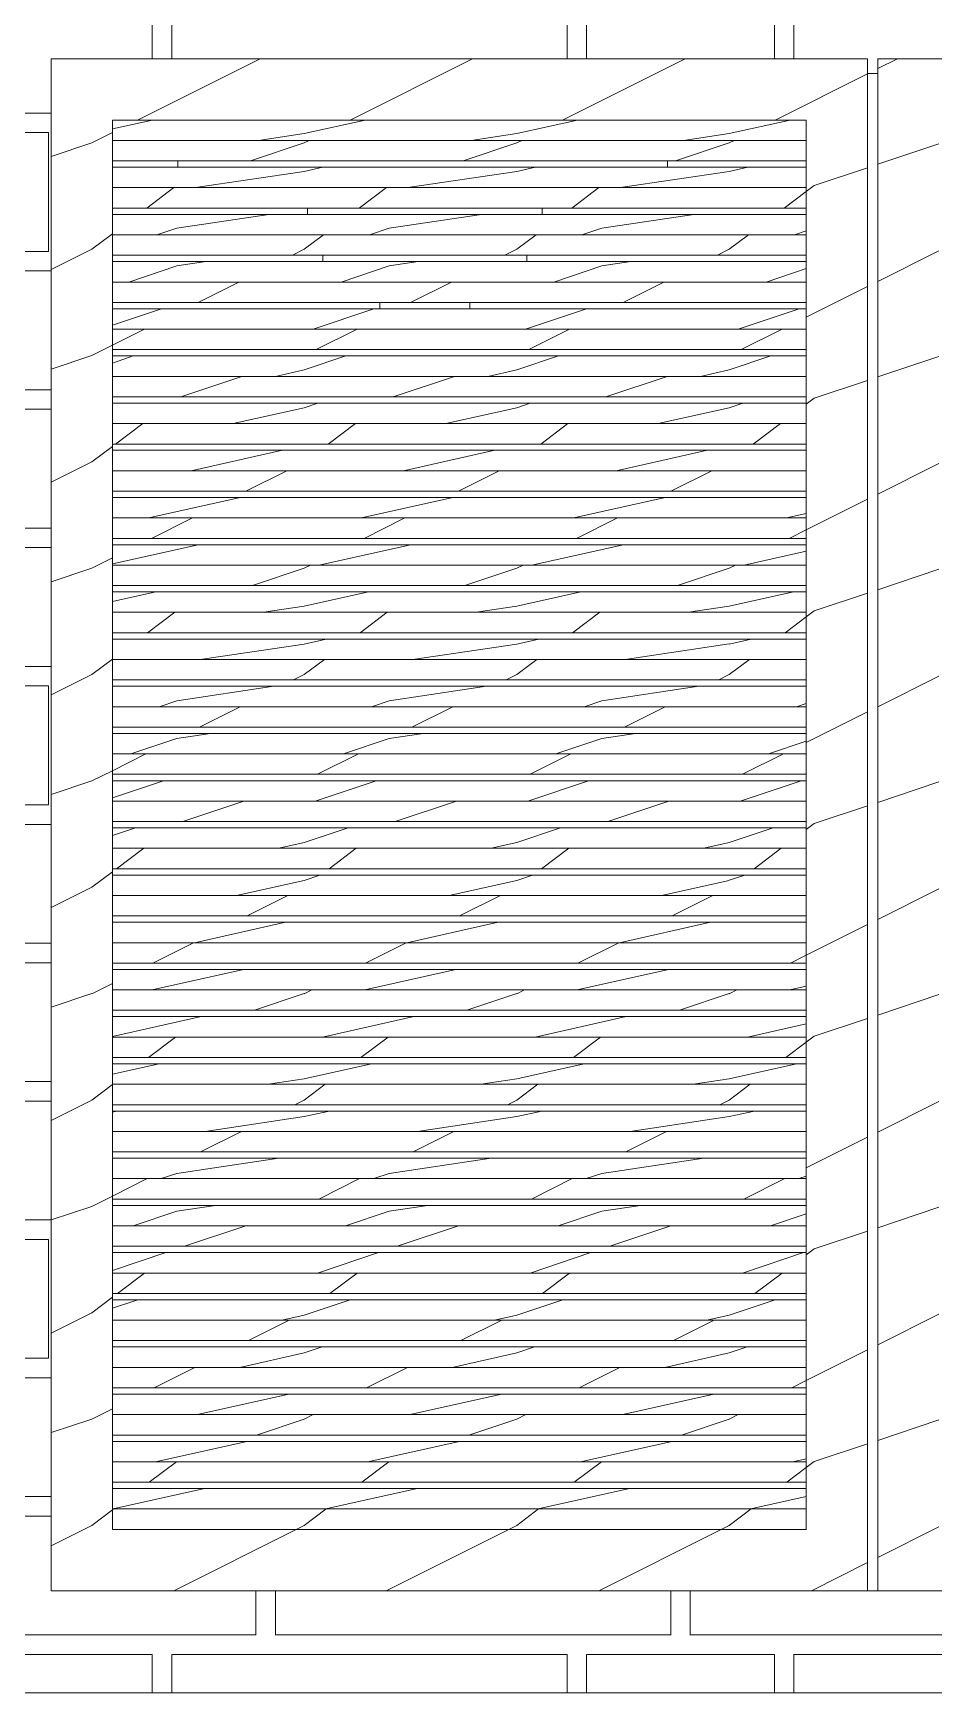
# Model space of a CAD drawing. Header units: millimetres. Extents: x 13463 to 25661, y -8446 to 5210.
# Drawn here: x 14776 to 15217, y 160 to 972 of the extents above; entities that cross this region are included whole.
import ezdxf

# ---------------------------------------------------------------- set-up
doc = ezdxf.new("R2010")
doc.units = ezdxf.units.MM
doc.layers.add('A-GENM', color=13, linetype='Continuous', lineweight=9)
doc.layers.add('G-IMPT', color=8, linetype='Continuous', lineweight=9)
pattern_1 = [(216.87, (13388.3, -247.58), (312.37463, 208.25056), [52.063, -468.563]), (206.565, (13450.776, -278.82), (-104.1248, -104.12465), [116.415, -116.415]), (198.435, (13450.776, -330.88), (-208.2495, -104.1248), [65.854, -263.418])]

# ---------------------------------------------------------------- blocks, each defined once
blk = doc.blocks.new('CRT_MGN_COZ_Fogão a lenha completo - CRT_MGN_COZ_Fogão a lenha completo-5005769-VISTA FRONTAL BANCADA CHURRASQUEIRA')
at = {"layer": 'A-GENM'}
h = blk.add_hatch(dxfattribs=at)
h.set_pattern_fill('FP_64', color=256, style=0, pattern_type=2)
h.set_pattern_definition([(180, (15189.65, 594.52), (-3e-14, 270.937), [193.675, -9.525]), (180, (15189.65, 652.73), (3e-14, 270.937), [193.675, -9.525]), (90, (15189.65, 594.52), (203.2, -1e-14), [58.21, -212.728]), (90, (14995.98, 594.52), (203.2, -1e-14), [58.21, -212.728]), (180, (15037.25, 662.26), (3e-14, 270.937), [193.675, -9.525, 92.075, -9.525]), (180, (15037.25, 720.47), (3e-14, 270.937), [193.675, -9.525, 92.075, -9.525]), (90, (15037.25, 662.26), (304.8, -2e-14), [58.21, -212.73]), (90, (14843.58, 662.26), (304.8, -2e-14), [58.21, -212.73]), (90, (14834.05, 662.26), (304.8, -2e-14), [58.21, -212.73]), (90, (14741.98, 662.26), (304.8, -2e-14), [58.21, -212.728]), (180, (15088.05, 730), (3e-14, 270.937), [193.675, -9.525]), (180, (15088.05, 788.2), (3e-14, 270.937), [193.675, -9.525]), (90, (15088.05, 730), (203.2, -1e-14), [58.21, -212.728]), (90, (14894.38, 730), (203.2, -1e-14), [58.21, -212.728]), (180, (15037.25, 797.73), (-3e-14, 270.937), [193.675, -9.525, 92.075, -9.525]), (180, (15037.25, 855.94), (3e-14, 270.937), [193.675, -9.525, 92.075, -9.525]), (90, (15037.25, 797.73), (304.8, -2e-14), [58.21, -212.73]), (90, (14843.58, 797.73), (304.8, -2e-14), [58.21, -212.73]), (90, (14834.05, 797.73), (304.8, -2e-14), [58.21, -212.73]), (90, (14741.98, 797.73), (304.8, -2e-14), [58.21, -212.728])])
h.paths.add_polyline_path([(16489.65, 160), (16489.65, 1010), (13889.65, 1010), (13889.65, 160), (15835.83, 160)])
h.paths.add_polyline_path([(13939.65, 210), (13934.65, 210), (13934.65, 960), (14334.65, 960), (14334.65, 952.73), (14339.65, 952.73), (14339.65, 960), (14739.65, 960), (14739.65, 210), (13964.65, 210)])
h.paths.add_polyline_path([(15189.65, 210), (14784.65, 210), (14784.65, 960), (15184.65, 960), (15184.65, 952.73), (15189.65, 952.73), (15189.65, 960), (15589.65, 960), (15589.65, 210), (15219.65, 210)])
h.paths.add_polyline_path([(15664.65, 210), (15634.65, 210), (15634.65, 960), (16034.65, 960), (16034.65, 952.73), (16039.65, 952.73), (16039.65, 960), (16439.65, 960), (16439.65, 210), (15835.83, 210)])
h = blk.add_hatch(dxfattribs=at)
h.set_pattern_fill('FP_33', color=256, style=0, pattern_type=2)
h.set_pattern_definition(pattern_1)
h.paths.add_polyline_path([(15184.65, 210), (15184.65, 960), (14784.65, 960), (14784.65, 210), (15166.47, 210)])
h.paths.add_polyline_path([(14814.65, 240), (14814.65, 930), (15154.65, 930), (15154.65, 240), (14831.79, 240)])
h = blk.add_hatch(dxfattribs=at)
h.set_pattern_fill('FP_33', color=256, style=0, pattern_type=2)
h.set_pattern_definition(pattern_1)
h.paths.add_polyline_path([(15189.65, 210), (15589.65, 210), (15589.65, 960), (15189.65, 960), (15189.65, 217.46)])
h.paths.add_polyline_path([(15501.15, 240), (15219.65, 240), (15219.65, 930), (15559.65, 930), (15559.65, 240)])
h = blk.add_hatch(dxfattribs=at)
h.set_pattern_fill('FP_30', color=256, style=0, pattern_type=2)
h.set_pattern_definition([(198.542, (13388.301, 122.267), (312.37499, 93.1326), [43.93, -395.373]), (192.604, (13450.776, 108.297), (-104.12515, -46.56545), [106.696, -106.696]), (188.479, (13450.776, 85.014), (-208.25005, -46.5668), [63.165, -252.661])])
h.paths.add_polyline_path([(14915.46, 920), (15154.65, 920), (15154.65, 930), (14814.65, 930), (14814.65, 920), (14873.62, 920)])
h = blk.add_hatch(dxfattribs=at)
h.set_pattern_fill('FP_33', color=256, style=0, pattern_type=2)
h.set_pattern_definition(pattern_1)
h.paths.add_polyline_path([(14814.65, 910), (15154.65, 910), (15154.65, 920), (14814.65, 920), (14814.65, 919.53)])
h = blk.add_hatch(dxfattribs=at)
h.set_pattern_fill('FP_1', color=256, style=0, pattern_type=2)
h.set_pattern_definition([(198.542, (13388.301, 103.784), (312.37499, 93.1326), [43.93, -395.373]), (192.604, (13450.776, 89.814), (-104.12515, -46.56545), [106.696, -106.696]), (188.479, (13450.776, 66.531), (-208.25005, -46.5668), [63.165, -252.661])])
h.paths.add_polyline_path([(14978.21, 896.9), (15154.65, 896.9), (15154.65, 906.9), (14814.65, 906.9), (14814.65, 896.9), (14957.29, 896.9)])
h = blk.add_hatch(dxfattribs=at)
h.set_pattern_fill('FP_63', color=256, style=0, pattern_type=2)
h.set_pattern_definition([(216.87, (13388.3, -247.58), (312.37463, 208.25056), [52.063, -468.563]), (206.565, (13450.776, -278.82), (-104.1248, -104.1246), [116.415, -116.415]), (198.435, (13450.776, -330.88), (-208.25044, -104.12513), [65.854, -263.418])])
h.paths.add_polyline_path([(14988.67, 886.9), (15154.65, 886.9), (15154.65, 896.9), (14814.65, 896.9), (14814.65, 886.9), (14978.21, 886.9)])
h = blk.add_hatch(dxfattribs=at)
h.set_pattern_fill('FP_3', color=256, style=0, pattern_type=2)
h.set_pattern_definition([(198.542, (13388.301, 85.301), (312.37499, 93.1326), [43.93, -395.373]), (192.604, (13450.776, 71.33), (-104.12515, -46.56545), [106.696, -106.696]), (188.479, (13450.776, 48.048), (-208.25005, -46.5668), [63.165, -252.661])])
h.paths.add_polyline_path([(14967.75, 873.79), (15154.65, 873.79), (15154.65, 883.79), (14814.65, 883.79), (14814.65, 873.79), (14957.29, 873.79)])
h = blk.add_hatch(dxfattribs=at)
h.set_pattern_fill('FP_33', color=256, style=0, pattern_type=2)
h.set_pattern_definition(pattern_1)
h.paths.add_polyline_path([(14978.21, 863.79), (15154.65, 863.79), (15154.65, 873.79), (14814.65, 873.79), (14814.65, 863.79), (14967.75, 863.79)])
h = blk.add_hatch(dxfattribs=at)
h.set_pattern_fill('FP_4', color=256, style=0, pattern_type=2)
h.set_pattern_definition([(198.542, (13388.301, 66.818), (312.37499, 93.1326), [43.93, -395.373]), (192.604, (13450.776, 52.848), (-104.12515, -46.56545), [106.696, -106.696]), (188.479, (13450.776, 29.565), (-208.25005, -46.5668), [63.165, -252.661])])
h.paths.add_polyline_path([(14814.65, 850.69), (15154.65, 850.69), (15154.65, 860.69), (14814.65, 860.69), (14814.65, 855.71)])
h = blk.add_hatch(dxfattribs=at)
h.set_pattern_fill('FP_33', color=256, style=0, pattern_type=2)
h.set_pattern_definition(pattern_1)
h.paths.add_polyline_path([(14915.46, 840.69), (15154.65, 840.69), (15154.65, 850.69), (14814.65, 850.69), (14814.65, 840.69), (14831.79, 840.69)])
h = blk.add_hatch(dxfattribs=at)
h.set_pattern_fill('FP_5', color=256, style=0, pattern_type=2)
h.set_pattern_definition([(198.542, (13388.301, 48.336), (312.37499, 93.1326), [43.93, -395.373]), (192.604, (13450.776, 34.366), (-104.12515, -46.56545), [106.696, -106.696]), (188.479, (13450.776, 11.083), (-208.25005, -46.5668), [63.165, -252.661])])
h.paths.add_polyline_path([(14957.29, 827.59), (15154.65, 827.59), (15154.65, 837.59), (14814.65, 837.59), (14814.65, 827.59), (14915.46, 827.59)])
h = blk.add_hatch(dxfattribs=at)
h.set_pattern_fill('FP_33', color=256, style=0, pattern_type=2)
h.set_pattern_definition(pattern_1)
h.paths.add_polyline_path([(14957.29, 817.59), (15154.65, 817.59), (15154.65, 827.59), (14814.65, 827.59), (14814.65, 817.59), (14915.46, 817.59)])
h = blk.add_hatch(dxfattribs=at)
h.set_pattern_fill('FP_6', color=256, style=0, pattern_type=2)
h.set_pattern_definition([(198.542, (13388.301, 29.853), (312.37499, 93.1326), [43.93, -395.373]), (192.604, (13450.776, 15.883), (-104.12515, -46.56545), [106.696, -106.696]), (188.479, (13450.776, -7.4), (-208.25005, -46.5668), [63.165, -252.661])])
h.paths.add_polyline_path([(14957.29, 804.48), (15154.65, 804.48), (15154.65, 814.48), (14814.65, 814.48), (14814.65, 804.48), (14915.46, 804.48)])
h = blk.add_hatch(dxfattribs=at)
h.set_pattern_fill('FP_33', color=256, style=0, pattern_type=2)
h.set_pattern_definition(pattern_1)
h.paths.add_polyline_path([(14915.46, 794.48), (15154.65, 794.48), (15154.65, 804.48), (14814.65, 804.48), (14814.65, 794.48), (14831.79, 794.48)])
h = blk.add_hatch(dxfattribs=at)
h.set_pattern_fill('FP_7', color=256, style=0, pattern_type=2)
h.set_pattern_definition([(198.542, (13388.301, 11.37), (312.37499, 93.1326), [43.93, -395.373]), (192.604, (13450.776, -2.6), (-104.12515, -46.56545), [106.696, -106.696]), (188.479, (13450.776, -25.883), (-208.25005, -46.5668), [63.165, -252.661])])
h.paths.add_polyline_path([(14915.46, 781.38), (15154.65, 781.38), (15154.65, 791.38), (14814.65, 791.38), (14814.65, 781.38), (14831.79, 781.38)])
h = blk.add_hatch(dxfattribs=at)
h.set_pattern_fill('FP_33', color=256, style=0, pattern_type=2)
h.set_pattern_definition(pattern_1)
h.paths.add_polyline_path([(14915.46, 771.38), (15154.65, 771.38), (15154.65, 781.38), (14814.65, 781.38), (14814.65, 771.38), (14831.79, 771.38)])
h = blk.add_hatch(dxfattribs=at)
h.set_pattern_fill('FP_8', color=256, style=0, pattern_type=2)
h.set_pattern_definition([(198.542, (13388.301, -7.113), (312.37499, 93.1326), [43.93, -395.373]), (192.604, (13450.776, -21.083), (-104.12515, -46.56545), [106.696, -106.696]), (188.479, (13450.776, -44.366), (-208.25005, -46.5668), [63.165, -252.661])])
h.paths.add_polyline_path([(14915.46, 758.28), (15154.65, 758.28), (15154.65, 768.28), (14814.65, 768.28), (14814.65, 758.28), (14831.79, 758.28)])
h = blk.add_hatch(dxfattribs=at)
h.set_pattern_fill('FP_33', color=256, style=0, pattern_type=2)
h.set_pattern_definition(pattern_1)
h.paths.add_polyline_path([(14915.46, 748.28), (15154.65, 748.28), (15154.65, 758.28), (14814.65, 758.28), (14814.65, 748.28), (14831.79, 748.28)])
h = blk.add_hatch(dxfattribs=at)
h.set_pattern_fill('FP_9', color=256, style=0, pattern_type=2)
h.set_pattern_definition([(198.542, (13388.301, -25.595), (312.37499, 93.1326), [43.93, -395.373]), (192.604, (13450.776, -39.565), (-104.12515, -46.56545), [106.696, -106.696]), (188.479, (13450.776, -62.848), (-208.25005, -46.5668), [63.165, -252.661])])
h.paths.add_polyline_path([(14915.46, 735.17), (15154.65, 735.17), (15154.65, 745.17), (14814.65, 745.17), (14814.65, 735.17), (14831.79, 735.17)])
h = blk.add_hatch(dxfattribs=at)
h.set_pattern_fill('FP_33', color=256, style=0, pattern_type=2)
h.set_pattern_definition(pattern_1)
h.paths.add_polyline_path([(15154.65, 725.17), (15154.65, 735.17), (14814.65, 735.17), (14814.65, 725.17), (14831.79, 725.17)])
h = blk.add_hatch(dxfattribs=at)
h.set_pattern_fill('FP_10', color=256, style=0, pattern_type=2)
h.set_pattern_definition([(198.542, (13388.301, -44.078), (312.37499, 93.1326), [43.93, -395.373]), (192.604, (13450.776, -58.048), (-104.12515, -46.56545), [106.696, -106.696]), (188.479, (13450.776, -81.331), (-208.25005, -46.5668), [63.165, -252.661])])
h.paths.add_polyline_path([(14831.79, 712.07), (15154.65, 712.07), (15154.65, 722.07), (14814.65, 722.07), (14814.65, 712.07)])
h = blk.add_hatch(dxfattribs=at)
h.set_pattern_fill('FP_33', color=256, style=0, pattern_type=2)
h.set_pattern_definition(pattern_1)
h.paths.add_polyline_path([(15154.65, 702.07), (15154.65, 712.07), (14814.65, 712.07), (14814.65, 702.07), (14831.79, 702.07)])
h = blk.add_hatch(dxfattribs=at)
h.set_pattern_fill('FP_11', color=256, style=0, pattern_type=2)
h.set_pattern_definition([(198.542, (13388.301, -62.561), (312.37499, 93.1326), [43.93, -395.373]), (192.604, (13450.776, -76.53), (-104.12515, -46.56545), [106.696, -106.696]), (188.479, (13450.776, -99.814), (-208.25005, -46.5668), [63.165, -252.661])])
h.paths.add_polyline_path([(14831.79, 688.97), (15154.65, 688.97), (15154.65, 698.97), (14814.65, 698.97), (14814.65, 688.97)])
h = blk.add_hatch(dxfattribs=at)
h.set_pattern_fill('FP_33', color=256, style=0, pattern_type=2)
h.set_pattern_definition(pattern_1)
h.paths.add_polyline_path([(15154.65, 678.97), (15154.65, 688.97), (14814.65, 688.97), (14814.65, 678.97), (14831.79, 678.97)])
h = blk.add_hatch(dxfattribs=at)
h.set_pattern_fill('FP_12', color=256, style=0, pattern_type=2)
h.set_pattern_definition([(198.542, (13388.301, -81.044), (312.37499, 93.1326), [43.93, -395.373]), (192.604, (13450.776, -95.014), (-104.12515, -46.56545), [106.696, -106.696]), (188.479, (13450.776, -118.297), (-208.25005, -46.5668), [63.165, -252.661])])
h.paths.add_polyline_path([(14831.79, 665.86), (15154.65, 665.86), (15154.65, 675.86), (14814.65, 675.86), (14814.65, 665.86)])
h = blk.add_hatch(dxfattribs=at)
h.set_pattern_fill('FP_33', color=256, style=0, pattern_type=2)
h.set_pattern_definition(pattern_1)
h.paths.add_polyline_path([(15154.65, 655.86), (15154.65, 665.86), (14814.65, 665.86), (14814.65, 655.86), (14831.79, 655.86)])
h = blk.add_hatch(dxfattribs=at)
h.set_pattern_fill('FP_13', color=256, style=0, pattern_type=2)
h.set_pattern_definition([(198.542, (13388.301, -99.527), (312.37499, 93.1326), [43.93, -395.373]), (192.604, (13450.776, -113.496), (-104.12515, -46.56545), [106.696, -106.696]), (188.479, (13450.776, -136.779), (-208.25005, -46.5668), [63.165, -252.661])])
h.paths.add_polyline_path([(14831.79, 642.76), (15154.65, 642.76), (15154.65, 652.76), (14814.65, 652.76), (14814.65, 642.76)])
h = blk.add_hatch(dxfattribs=at)
h.set_pattern_fill('FP_33', color=256, style=0, pattern_type=2)
h.set_pattern_definition(pattern_1)
h.paths.add_polyline_path([(15154.65, 632.76), (15154.65, 642.76), (14814.65, 642.76), (14814.65, 632.76), (14831.79, 632.76)])
h = blk.add_hatch(dxfattribs=at)
h.set_pattern_fill('FP_14', color=256, style=0, pattern_type=2)
h.set_pattern_definition([(198.542, (13388.301, -118.009), (312.37499, 93.1326), [43.93, -395.373]), (192.604, (13450.776, -131.98), (-104.12515, -46.56545), [106.696, -106.696]), (188.479, (13450.776, -155.262), (-208.25005, -46.5668), [63.165, -252.661])])
h.paths.add_polyline_path([(14831.79, 619.66), (15154.65, 619.66), (15154.65, 629.66), (14814.65, 629.66), (14814.65, 619.66)])
h = blk.add_hatch(dxfattribs=at)
h.set_pattern_fill('FP_33', color=256, style=0, pattern_type=2)
h.set_pattern_definition(pattern_1)
h.paths.add_polyline_path([(15154.65, 609.66), (15154.65, 619.66), (14814.65, 619.66), (14814.65, 609.66), (14831.79, 609.66)])
h = blk.add_hatch(dxfattribs=at)
h.set_pattern_fill('FP_15', color=256, style=0, pattern_type=2)
h.set_pattern_definition([(198.542, (13388.301, -136.492), (312.37499, 93.1326), [43.93, -395.373]), (192.604, (13450.776, -150.462), (-104.12515, -46.56545), [106.696, -106.696]), (188.479, (13450.776, -173.745), (-208.25005, -46.5668), [63.165, -252.661])])
h.paths.add_polyline_path([(15154.65, 596.55), (15154.65, 606.55), (14814.65, 606.55), (14814.65, 596.55), (14831.79, 596.55)])
h = blk.add_hatch(dxfattribs=at)
h.set_pattern_fill('FP_33', color=256, style=0, pattern_type=2)
h.set_pattern_definition(pattern_1)
h.paths.add_polyline_path([(15154.65, 586.55), (15154.65, 596.55), (14814.65, 596.55), (14814.65, 586.55), (14831.79, 586.55)])
h = blk.add_hatch(dxfattribs=at)
h.set_pattern_fill('FP_16', color=256, style=0, pattern_type=2)
h.set_pattern_definition([(198.542, (13388.301, -154.975), (312.37499, 93.1326), [43.93, -395.373]), (192.604, (13450.776, -168.945), (-104.12515, -46.56545), [106.696, -106.696]), (188.479, (13450.776, -192.228), (-208.25005, -46.5668), [63.165, -252.661])])
h.paths.add_polyline_path([(15154.65, 573.45), (15154.65, 583.45), (14814.65, 583.45), (14814.65, 573.45), (14831.79, 573.45)])
h = blk.add_hatch(dxfattribs=at)
h.set_pattern_fill('FP_33', color=256, style=0, pattern_type=2)
h.set_pattern_definition(pattern_1)
h.paths.add_polyline_path([(15154.65, 563.45), (15154.65, 573.45), (14814.65, 573.45), (14814.65, 563.45), (14831.79, 563.45)])
h = blk.add_hatch(dxfattribs=at)
h.set_pattern_fill('FP_17', color=256, style=0, pattern_type=2)
h.set_pattern_definition([(198.542, (13388.301, -173.458), (312.37499, 93.1326), [43.93, -395.373]), (192.604, (13450.776, -187.427), (-104.12515, -46.56545), [106.696, -106.696]), (188.479, (13450.776, -210.71), (-208.25005, -46.5668), [63.165, -252.661])])
h.paths.add_polyline_path([(14831.79, 550.34), (15154.65, 550.34), (15154.65, 560.34), (14814.65, 560.34), (14814.65, 550.34)])
h = blk.add_hatch(dxfattribs=at)
h.set_pattern_fill('FP_33', color=256, style=0, pattern_type=2)
h.set_pattern_definition(pattern_1)
h.paths.add_polyline_path([(15154.65, 540.34), (15154.65, 550.34), (14814.65, 550.34), (14814.65, 540.34), (14831.79, 540.34)])
h = blk.add_hatch(dxfattribs=at)
h.set_pattern_fill('FP_18', color=256, style=0, pattern_type=2)
h.set_pattern_definition([(198.542, (13388.301, -191.94), (312.37499, 93.1326), [43.93, -395.373]), (192.604, (13450.776, -205.91), (-104.12515, -46.56545), [106.696, -106.696]), (188.479, (13450.776, -229.193), (-208.25005, -46.5668), [63.165, -252.661])])
h.paths.add_polyline_path([(14831.79, 527.24), (15154.65, 527.24), (15154.65, 537.24), (14814.65, 537.24), (14814.65, 527.24)])
h = blk.add_hatch(dxfattribs=at)
h.set_pattern_fill('FP_33', color=256, style=0, pattern_type=2)
h.set_pattern_definition(pattern_1)
h.paths.add_polyline_path([(15154.65, 517.24), (15154.65, 527.24), (14814.65, 527.24), (14814.65, 517.24), (14831.79, 517.24)])
h = blk.add_hatch(dxfattribs=at)
h.set_pattern_fill('FP_19', color=256, style=0, pattern_type=2)
h.set_pattern_definition([(198.542, (13388.301, -210.423), (312.37499, 93.1326), [43.93, -395.373]), (192.604, (13450.776, -224.393), (-104.12515, -46.56545), [106.696, -106.696]), (188.479, (13450.776, -247.676), (-208.25005, -46.5668), [63.165, -252.661])])
h.paths.add_polyline_path([(14831.79, 504.14), (15154.65, 504.14), (15154.65, 514.14), (14814.65, 514.14), (14814.65, 504.14)])
h = blk.add_hatch(dxfattribs=at)
h.set_pattern_fill('FP_33', color=256, style=0, pattern_type=2)
h.set_pattern_definition(pattern_1)
h.paths.add_polyline_path([(15154.65, 494.14), (15154.65, 504.14), (14814.65, 504.14), (14814.65, 494.14), (14831.79, 494.14)])
h = blk.add_hatch(dxfattribs=at)
h.set_pattern_fill('FP_20', color=256, style=0, pattern_type=2)
h.set_pattern_definition([(198.542, (13388.301, -228.906), (312.37499, 93.1326), [43.93, -395.373]), (192.604, (13450.776, -242.876), (-104.12515, -46.56545), [106.696, -106.696]), (188.479, (13450.776, -266.159), (-208.25005, -46.5668), [63.165, -252.661])])
h.paths.add_polyline_path([(14831.79, 481.03), (15154.65, 481.03), (15154.65, 491.03), (14814.65, 491.03), (14814.65, 481.03)])
h = blk.add_hatch(dxfattribs=at)
h.set_pattern_fill('FP_33', color=256, style=0, pattern_type=2)
h.set_pattern_definition(pattern_1)
h.paths.add_polyline_path([(15154.65, 471.03), (15154.65, 481.03), (14814.65, 481.03), (14814.65, 471.03), (14831.79, 471.03)])
h = blk.add_hatch(dxfattribs=at)
h.set_pattern_fill('FP_21', color=256, style=0, pattern_type=2)
h.set_pattern_definition([(198.542, (13388.301, -247.389), (312.37499, 93.1326), [43.93, -395.373]), (192.604, (13450.776, -261.358), (-104.12515, -46.56545), [106.696, -106.696]), (188.479, (13450.776, -284.641), (-208.25005, -46.5668), [63.165, -252.661])])
h.paths.add_polyline_path([(14831.79, 457.93), (15154.65, 457.93), (15154.65, 467.93), (14814.65, 467.93), (14814.65, 457.93)])
h = blk.add_hatch(dxfattribs=at)
h.set_pattern_fill('FP_33', color=256, style=0, pattern_type=2)
h.set_pattern_definition(pattern_1)
h.paths.add_polyline_path([(15154.65, 447.93), (15154.65, 457.93), (14814.65, 457.93), (14814.65, 447.93), (14831.79, 447.93)])
h = blk.add_hatch(dxfattribs=at)
h.set_pattern_fill('FP_22', color=256, style=0, pattern_type=2)
h.set_pattern_definition([(198.542, (13388.301, -265.871), (312.37499, 93.1326), [43.93, -395.373]), (192.604, (13450.776, -279.84), (-104.12515, -46.56545), [106.696, -106.696]), (188.479, (13450.776, -303.124), (-208.25005, -46.5668), [63.165, -252.661])])
h.paths.add_polyline_path([(14831.79, 434.83), (15154.65, 434.83), (15154.65, 444.83), (14814.65, 444.83), (14814.65, 434.83)])
h = blk.add_hatch(dxfattribs=at)
h.set_pattern_fill('FP_33', color=256, style=0, pattern_type=2)
h.set_pattern_definition(pattern_1)
h.paths.add_polyline_path([(15154.65, 424.83), (15154.65, 434.83), (14814.65, 434.83), (14814.65, 424.83), (14831.79, 424.83)])
h = blk.add_hatch(dxfattribs=at)
h.set_pattern_fill('FP_23', color=256, style=0, pattern_type=2)
h.set_pattern_definition([(198.542, (13388.301, -284.354), (312.37499, 93.1326), [43.93, -395.373]), (192.604, (13450.776, -298.324), (-104.12515, -46.56545), [106.696, -106.696]), (188.479, (13450.776, -321.607), (-208.25005, -46.5668), [63.165, -252.661])])
h.paths.add_polyline_path([(14831.79, 411.72), (15154.65, 411.72), (15154.65, 421.72), (14814.65, 421.72), (14814.65, 411.72)])
h = blk.add_hatch(dxfattribs=at)
h.set_pattern_fill('FP_33', color=256, style=0, pattern_type=2)
h.set_pattern_definition(pattern_1)
h.paths.add_polyline_path([(15154.65, 401.72), (15154.65, 411.72), (14814.65, 411.72), (14814.65, 401.72), (14831.79, 401.72)])
h = blk.add_hatch(dxfattribs=at)
h.set_pattern_fill('FP_24', color=256, style=0, pattern_type=2)
h.set_pattern_definition([(198.542, (13388.301, -302.837), (312.37499, 93.1326), [43.93, -395.373]), (192.604, (13450.776, -316.807), (-104.12515, -46.56545), [106.696, -106.696]), (188.479, (13450.776, -340.09), (-208.25005, -46.5668), [63.165, -252.661])])
h.paths.add_polyline_path([(14831.79, 388.62), (15154.65, 388.62), (15154.65, 398.62), (14814.65, 398.62), (14814.65, 388.62)])
h = blk.add_hatch(dxfattribs=at)
h.set_pattern_fill('FP_33', color=256, style=0, pattern_type=2)
h.set_pattern_definition(pattern_1)
h.paths.add_polyline_path([(15154.65, 378.62), (15154.65, 388.62), (14814.65, 388.62), (14814.65, 378.62), (14831.79, 378.62)])
h = blk.add_hatch(dxfattribs=at)
h.set_pattern_fill('FP_25', color=256, style=0, pattern_type=2)
h.set_pattern_definition([(198.542, (13388.301, -321.32), (312.37499, 93.1326), [43.93, -395.373]), (192.604, (13450.776, -335.29), (-104.12515, -46.56545), [106.696, -106.696]), (188.479, (13450.776, -358.573), (-208.25005, -46.5668), [63.165, -252.661])])
h.paths.add_polyline_path([(14831.79, 365.52), (15154.65, 365.52), (15154.65, 375.52), (14814.65, 375.52), (14814.65, 365.52)])
h = blk.add_hatch(dxfattribs=at)
h.set_pattern_fill('FP_33', color=256, style=0, pattern_type=2)
h.set_pattern_definition(pattern_1)
h.paths.add_polyline_path([(15154.65, 355.52), (15154.65, 365.52), (14814.65, 365.52), (14814.65, 355.52), (14831.79, 355.52)])
h = blk.add_hatch(dxfattribs=at)
h.set_pattern_fill('FP_26', color=256, style=0, pattern_type=2)
h.set_pattern_definition([(198.542, (13388.301, -339.802), (312.37499, 93.1326), [43.93, -395.373]), (192.604, (13450.776, -353.772), (-104.12515, -46.56545), [106.696, -106.696]), (188.479, (13450.776, -377.055), (-208.25005, -46.5668), [63.165, -252.661])])
h.paths.add_polyline_path([(14831.79, 342.41), (15154.65, 342.41), (15154.65, 352.41), (14814.65, 352.41), (14814.65, 342.41)])
h = blk.add_hatch(dxfattribs=at)
h.set_pattern_fill('FP_33', color=256, style=0, pattern_type=2)
h.set_pattern_definition(pattern_1)
h.paths.add_polyline_path([(15154.65, 332.41), (15154.65, 342.41), (14814.65, 342.41), (14814.65, 332.41), (14831.79, 332.41)])
h = blk.add_hatch(dxfattribs=at)
h.set_pattern_fill('FP_27', color=256, style=0, pattern_type=2)
h.set_pattern_definition([(198.542, (13388.301, -358.285), (312.37499, 93.1326), [43.93, -395.373]), (192.604, (13450.776, -372.255), (-104.12515, -46.56545), [106.696, -106.696]), (188.479, (13450.776, -395.538), (-208.25005, -46.5668), [63.165, -252.661])])
h.paths.add_polyline_path([(14831.79, 319.31), (15154.65, 319.31), (15154.65, 329.31), (14814.65, 329.31), (14814.65, 319.31)])
h = blk.add_hatch(dxfattribs=at)
h.set_pattern_fill('FP_33', color=256, style=0, pattern_type=2)
h.set_pattern_definition(pattern_1)
h.paths.add_polyline_path([(15154.65, 309.31), (15154.65, 319.31), (14814.65, 319.31), (14814.65, 309.31), (14831.79, 309.31)])
h = blk.add_hatch(dxfattribs=at)
h.set_pattern_fill('FP_28', color=256, style=0, pattern_type=2)
h.set_pattern_definition([(198.542, (13388.301, -376.768), (312.37499, 93.1326), [43.93, -395.373]), (192.604, (13450.776, -390.738), (-104.12515, -46.56545), [106.696, -106.696]), (188.479, (13450.776, -414.021), (-208.25005, -46.5668), [63.165, -252.661])])
h.paths.add_polyline_path([(14831.79, 296.21), (15154.65, 296.21), (15154.65, 306.21), (14814.65, 306.21), (14814.65, 296.21)])
h = blk.add_hatch(dxfattribs=at)
h.set_pattern_fill('FP_33', color=256, style=0, pattern_type=2)
h.set_pattern_definition(pattern_1)
h.paths.add_polyline_path([(15154.65, 286.21), (15154.65, 296.21), (14814.65, 296.21), (14814.65, 286.21), (14831.79, 286.21)])
h = blk.add_hatch(dxfattribs=at)
h.set_pattern_fill('FP_29', color=256, style=0, pattern_type=2)
h.set_pattern_definition([(198.542, (13388.301, -395.251), (312.37499, 93.1326), [43.93, -395.373]), (192.604, (13450.776, -409.22), (-104.12515, -46.56545), [106.696, -106.696]), (188.479, (13450.776, -432.504), (-208.25005, -46.5668), [63.165, -252.661])])
h.paths.add_polyline_path([(14831.79, 273.1), (15154.65, 273.1), (15154.65, 283.1), (14814.65, 283.1), (14814.65, 273.1)])
h = blk.add_hatch(dxfattribs=at)
h.set_pattern_fill('FP_33', color=256, style=0, pattern_type=2)
h.set_pattern_definition(pattern_1)
h.paths.add_polyline_path([(15154.65, 263.1), (15154.65, 273.1), (14814.65, 273.1), (14814.65, 263.1), (14831.79, 263.1)])
h = blk.add_hatch(dxfattribs=at)
h.set_pattern_fill('FP_31', color=256, style=0, pattern_type=2)
h.set_pattern_definition([(198.542, (13388.301, -413.733), (312.37499, 93.1326), [43.93, -395.373]), (192.604, (13450.776, -427.703), (-104.12515, -46.56545), [106.696, -106.696]), (188.479, (13450.776, -450.986), (-208.25005, -46.5668), [63.165, -252.661])])
h.paths.add_polyline_path([(14814.65, 250), (15154.65, 250), (15154.65, 260), (14814.65, 260)])
h = blk.add_hatch(dxfattribs=at)
h.set_pattern_fill('FP_33', color=256, style=0, pattern_type=2)
h.set_pattern_definition(pattern_1)
h.paths.add_polyline_path([(15154.65, 240), (15154.65, 250), (14814.65, 250), (14814.65, 240), (14831.79, 240)])
for p, q in [((14784.65, 960), (14784.65, 210)), ((15184.65, 960), (14784.65, 960)), ((15184.65, 210), (15184.65, 960)), ((15589.65, 960), (15189.65, 960)), ((15189.65, 960), (15189.65, 210)), ((15184.65, 952.73), (15189.65, 952.73)), ((14814.65, 240), (14814.65, 930)), ((14814.65, 930), (15154.65, 930)), ((15154.65, 920), (15154.65, 930)), ((15154.65, 930), (15154.65, 240)), ((14814.65, 910), (14814.65, 920)), ((14814.65, 920), (15154.65, 920)), ((15154.65, 920), (15154.65, 910)), ((15154.65, 910), (14814.65, 910)), ((15154.65, 906.9), (14814.65, 906.9)), ((15154.65, 896.9), (15154.65, 906.9)), ((14814.65, 886.9), (14814.65, 896.9)), ((14814.65, 896.9), (15154.65, 896.9)), ((15154.65, 896.9), (15154.65, 886.9)), ((15154.65, 886.9), (14814.65, 886.9)), ((15154.65, 883.79), (14814.65, 883.79)), ((15154.65, 873.79), (15154.65, 883.79)), ((14814.65, 863.79), (14814.65, 873.79)), ((14814.65, 873.79), (15154.65, 873.79)), ((15154.65, 873.79), (15154.65, 863.79)), ((15154.65, 863.79), (14814.65, 863.79)), ((15154.65, 860.69), (14814.65, 860.69)), ((15154.65, 850.69), (15154.65, 860.69)), ((14814.65, 840.69), (14814.65, 850.69)), ((14814.65, 850.69), (15154.65, 850.69)), ((15154.65, 850.69), (15154.65, 840.69)), ((15154.65, 840.69), (14814.65, 840.69)), ((15154.65, 837.59), (14814.65, 837.59)), ((15154.65, 827.59), (15154.65, 837.59)), ((14814.65, 817.59), (14814.65, 827.59)), ((14814.65, 827.59), (15154.65, 827.59)), ((15154.65, 827.59), (15154.65, 817.59)), ((15154.65, 817.59), (14814.65, 817.59)), ((15154.65, 814.48), (14814.65, 814.48)), ((15154.65, 804.48), (15154.65, 814.48)), ((14814.65, 794.48), (14814.65, 804.48)), ((14814.65, 804.48), (15154.65, 804.48)), ((15154.65, 804.48), (15154.65, 794.48)), ((15154.65, 794.48), (14814.65, 794.48)), ((15154.65, 791.38), (14814.65, 791.38)), ((15154.65, 781.38), (15154.65, 791.38)), ((14814.65, 771.38), (14814.65, 781.38)), ((14814.65, 781.38), (15154.65, 781.38)), ((15154.65, 781.38), (15154.65, 771.38)), ((15154.65, 771.38), (14814.65, 771.38)), ((15154.65, 768.28), (14814.65, 768.28)), ((15154.65, 758.28), (15154.65, 768.28)), ((14814.65, 748.28), (14814.65, 758.28)), ((14814.65, 758.28), (15154.65, 758.28)), ((15154.65, 758.28), (15154.65, 748.28)), ((15154.65, 748.28), (14814.65, 748.28)), ((15154.65, 745.17), (14814.65, 745.17)), ((15154.65, 735.17), (15154.65, 745.17)), ((14814.65, 725.17), (14814.65, 735.17)), ((14814.65, 735.17), (15154.65, 735.17)), ((15154.65, 735.17), (15154.65, 725.17)), ((15154.65, 725.17), (14814.65, 725.17)), ((15154.65, 722.07), (14814.65, 722.07)), ((15154.65, 712.07), (15154.65, 722.07)), ((14814.65, 702.07), (14814.65, 712.07)), ((14814.65, 712.07), (15154.65, 712.07)), ((15154.65, 712.07), (15154.65, 702.07)), ((15154.65, 702.07), (14814.65, 702.07)), ((15154.65, 698.97), (14814.65, 698.97)), ((15154.65, 688.97), (15154.65, 698.97)), ((14814.65, 678.97), (14814.65, 688.97)), ((14814.65, 688.97), (15154.65, 688.97)), ((15154.65, 688.97), (15154.65, 678.97)), ((15154.65, 678.97), (14814.65, 678.97)), ((15154.65, 675.86), (14814.65, 675.86)), ((15154.65, 665.86), (15154.65, 675.86)), ((14814.65, 655.86), (14814.65, 665.86)), ((14814.65, 665.86), (15154.65, 665.86)), ((15154.65, 665.86), (15154.65, 655.86)), ((15154.65, 655.86), (14814.65, 655.86)), ((15154.65, 652.76), (14814.65, 652.76)), ((15154.65, 642.76), (15154.65, 652.76)), ((14814.65, 632.76), (14814.65, 642.76)), ((14814.65, 642.76), (15154.65, 642.76)), ((15154.65, 642.76), (15154.65, 632.76)), ((15154.65, 632.76), (14814.65, 632.76)), ((15154.65, 629.66), (14814.65, 629.66)), ((15154.65, 619.66), (15154.65, 629.66)), ((14814.65, 609.66), (14814.65, 619.66)), ((14814.65, 619.66), (15154.65, 619.66)), ((15154.65, 619.66), (15154.65, 609.66)), ((15154.65, 609.66), (14814.65, 609.66)), ((15154.65, 606.55), (14814.65, 606.55)), ((15154.65, 596.55), (15154.65, 606.55)), ((14814.65, 586.55), (14814.65, 596.55)), ((14814.65, 596.55), (15154.65, 596.55)), ((15154.65, 596.55), (15154.65, 586.55)), ((15154.65, 586.55), (14814.65, 586.55)), ((15154.65, 583.45), (14814.65, 583.45)), ((15154.65, 573.45), (15154.65, 583.45)), ((14814.65, 563.45), (14814.65, 573.45)), ((14814.65, 573.45), (15154.65, 573.45)), ((15154.65, 573.45), (15154.65, 563.45)), ((15154.65, 563.45), (14814.65, 563.45)), ((15154.65, 560.34), (14814.65, 560.34)), ((15154.65, 550.34), (15154.65, 560.34)), ((14814.65, 540.34), (14814.65, 550.34)), ((14814.65, 550.34), (15154.65, 550.34)), ((15154.65, 550.34), (15154.65, 540.34)), ((15154.65, 540.34), (14814.65, 540.34)), ((15154.65, 537.24), (14814.65, 537.24)), ((15154.65, 527.24), (15154.65, 537.24)), ((14814.65, 517.24), (14814.65, 527.24)), ((14814.65, 527.24), (15154.65, 527.24)), ((15154.65, 527.24), (15154.65, 517.24)), ((15154.65, 517.24), (14814.65, 517.24)), ((15154.65, 514.14), (14814.65, 514.14)), ((15154.65, 504.14), (15154.65, 514.14)), ((14814.65, 494.14), (14814.65, 504.14)), ((14814.65, 504.14), (15154.65, 504.14)), ((15154.65, 504.14), (15154.65, 494.14)), ((15154.65, 494.14), (14814.65, 494.14)), ((15154.65, 491.03), (14814.65, 491.03)), ((15154.65, 481.03), (15154.65, 491.03)), ((14814.65, 471.03), (14814.65, 481.03)), ((14814.65, 481.03), (15154.65, 481.03)), ((15154.65, 481.03), (15154.65, 471.03)), ((15154.65, 471.03), (14814.65, 471.03)), ((15154.65, 467.93), (14814.65, 467.93)), ((15154.65, 457.93), (15154.65, 467.93)), ((14814.65, 447.93), (14814.65, 457.93)), ((14814.65, 457.93), (15154.65, 457.93)), ((15154.65, 457.93), (15154.65, 447.93)), ((15154.65, 447.93), (14814.65, 447.93)), ((15154.65, 444.83), (14814.65, 444.83)), ((15154.65, 434.83), (15154.65, 444.83)), ((14814.65, 424.83), (14814.65, 434.83)), ((14814.65, 434.83), (15154.65, 434.83)), ((15154.65, 434.83), (15154.65, 424.83)), ((15154.65, 424.83), (14814.65, 424.83)), ((15154.65, 421.72), (14814.65, 421.72)), ((15154.65, 411.72), (15154.65, 421.72)), ((14814.65, 401.72), (14814.65, 411.72)), ((14814.65, 411.72), (15154.65, 411.72)), ((15154.65, 411.72), (15154.65, 401.72)), ((15154.65, 401.72), (14814.65, 401.72)), ((15154.65, 398.62), (14814.65, 398.62)), ((15154.65, 388.62), (15154.65, 398.62)), ((14814.65, 378.62), (14814.65, 388.62)), ((14814.65, 388.62), (15154.65, 388.62)), ((15154.65, 388.62), (15154.65, 378.62)), ((15154.65, 378.62), (14814.65, 378.62)), ((15154.65, 375.52), (14814.65, 375.52)), ((15154.65, 365.52), (15154.65, 375.52)), ((14814.65, 355.52), (14814.65, 365.52)), ((14814.65, 365.52), (15154.65, 365.52)), ((15154.65, 365.52), (15154.65, 355.52)), ((15154.65, 355.52), (14814.65, 355.52)), ((15154.65, 352.41), (14814.65, 352.41)), ((15154.65, 342.41), (15154.65, 352.41)), ((14814.65, 332.41), (14814.65, 342.41)), ((14814.65, 342.41), (15154.65, 342.41)), ((15154.65, 342.41), (15154.65, 332.41)), ((15154.65, 332.41), (14814.65, 332.41)), ((15154.65, 329.31), (14814.65, 329.31)), ((15154.65, 319.31), (15154.65, 329.31)), ((14814.65, 309.31), (14814.65, 319.31)), ((14814.65, 319.31), (15154.65, 319.31)), ((15154.65, 319.31), (15154.65, 309.31)), ((15154.65, 309.31), (14814.65, 309.31)), ((15154.65, 306.21), (14814.65, 306.21)), ((15154.65, 296.21), (15154.65, 306.21)), ((14814.65, 286.21), (14814.65, 296.21)), ((14814.65, 296.21), (15154.65, 296.21)), ((15154.65, 296.21), (15154.65, 286.21)), ((15154.65, 286.21), (14814.65, 286.21)), ((15154.65, 283.1), (14814.65, 283.1)), ((15154.65, 273.1), (15154.65, 283.1)), ((14814.65, 263.1), (14814.65, 273.1)), ((14814.65, 273.1), (15154.65, 273.1)), ((15154.65, 273.1), (15154.65, 263.1)), ((15154.65, 263.1), (14814.65, 263.1)), ((15154.65, 260), (14814.65, 260)), ((15154.65, 250), (15154.65, 260)), ((14814.65, 240), (14814.65, 250)), ((14814.65, 250), (15154.65, 250)), ((15154.65, 250), (15154.65, 240)), ((15154.65, 240), (14814.65, 240)), ((15154.65, 240), (14814.65, 240)), ((14784.65, 210), (15184.65, 210)), ((15189.65, 210), (15184.65, 210)), ((15189.65, 210), (15589.65, 210)), ((13889.65, 160), (16489.65, 160))]:
    blk.add_line(p, q, dxfattribs=at)
at = {"layer": 'G-IMPT'}
for p, q in [((14846.73, 909.97), (14846.73, 906.86)), ((15086.73, 909.97), (15086.73, 906.86)), ((14910.23, 886.9), (14910.23, 883.79)), ((15025.23, 883.79), (15025.23, 886.9)), ((14917.73, 863.79), (14917.73, 860.69)), ((15017.73, 860.69), (15017.73, 863.79)), ((14945.73, 840.69), (14945.73, 837.59)), ((14989.73, 837.59), (14989.73, 840.69))]:
    blk.add_line(p, q, dxfattribs=at)

msp = doc.modelspace()

# ---------------------------------------------------------------- block references
at = {"layer": 'A-GENM'}
msp.add_blockref('CRT_MGN_COZ_Fogão a lenha completo - CRT_MGN_COZ_Fogão a lenha completo-5005769-VISTA FRONTAL BANCADA CHURRASQUEIRA', (0, 0), dxfattribs=at)

doc.saveas('drawing.dxf')
